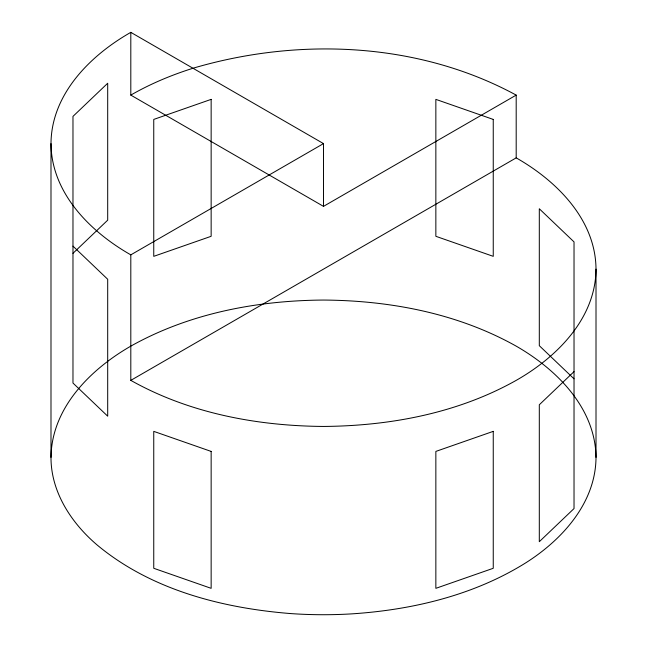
<?xml version="1.0" encoding="UTF-8"?>
<svg xmlns="http://www.w3.org/2000/svg" width="647" height="647" viewBox="0 0 647 647"><rect width="100%" height="100%" fill="white"/><g stroke="black" fill="none" stroke-linecap="round" stroke-linejoin="round"><path stroke-width="0.97" d="M130.807 95.109C150.589 83.706 171.803 74.898 193.566 68.064C298.995 37.114 418.577 42.071 516.193 95.109L516.193 157.868C556.622 180.828 595.677 219.632 596.008 269.12L596.008 457.389C595.75 503.261 561.539 540.512 524.66 563.529C472.941 595.491 412.155 609.87 351.984 613.857A470.862 470.862 0 0 1 290.729 613.582C222.131 608.107 151.066 589.878 97.204 545.049C71.534 523.245 50.911 492.084 50.992 457.389L50.992 143.602C51.323 94.122 90.378 55.319 130.807 32.35L323.5 143.602L323.5 206.361L130.807 95.109L130.807 32.35M596.008 269.12C595.677 318.599 556.622 357.403 516.193 380.371C457.777 413.231 389.979 425.936 323.5 426.446C257.021 425.936 189.223 413.231 130.807 380.371L130.807 254.853C90.378 231.885 51.323 193.081 50.992 143.602M50.992 457.389C51.534 407.925 90.467 369.275 130.807 346.137C189.256 313.342 256.996 300.491 323.5 300.054C390.004 300.491 457.744 313.342 516.193 346.137C556.533 369.275 595.466 407.925 596.008 457.389M72.974 253.317L107.693 220.174L107.693 83.253L72.974 116.387L72.974 383.048L107.693 416.183L107.693 279.261L72.974 246.127M574.026 371.637L539.307 404.771L539.307 541.701L574.026 508.566L574.026 241.905L539.307 208.763L539.307 345.692L574.026 378.827M130.807 254.853L323.5 143.602M323.5 206.361L516.193 95.109M130.807 380.371L516.193 157.868M211.148 99.371L153.751 119.42L153.751 256.341L211.148 236.301L211.148 99.371M493.249 431.363L435.852 451.412L435.852 588.333L493.249 568.292L493.249 431.363M493.249 119.42L435.852 99.371L435.852 236.301L493.249 256.341L493.249 119.42M211.148 451.412L153.751 431.363L153.751 568.292L211.148 588.333L211.148 451.412"/></g></svg>
